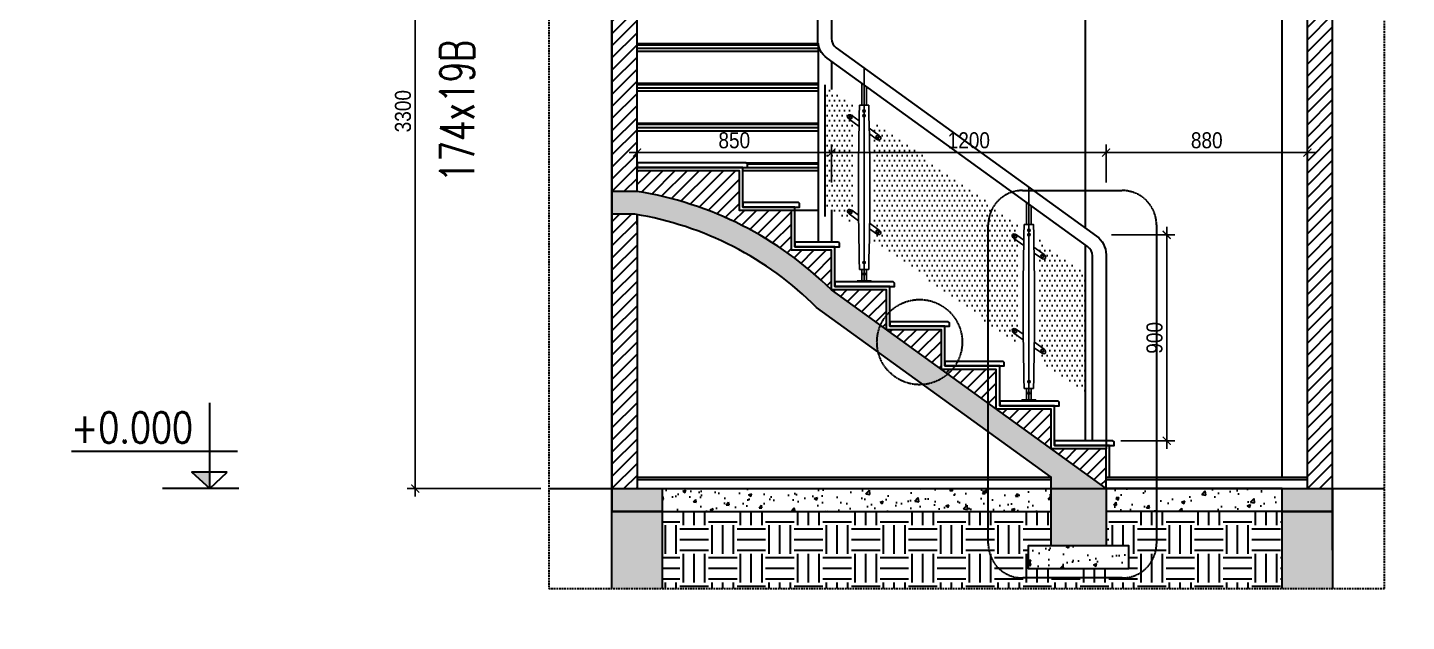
# Model space of a CAD drawing. Header units: millimetres. Extents: x -82962 to 19744, y -138000 to 4535.
# Drawn here: x 10101 to 16128, y -32290 to -29694 of the extents above; entities that cross this region are included whole.
import ezdxf

# ---------------------------------------------------------------- set-up
doc = ezdxf.new("R2010")
doc.units = ezdxf.units.MM
doc.header["$LTSCALE"] = 1000
doc.header["$MEASUREMENT"] = 0
doc.header["$PDMODE"] = 3
doc.linetypes.add('AI9-LType1', pattern=[2.49996, 1.562488, -0.312491, 0.312491, -0.312491])
doc.linetypes.add('HIDDEN', pattern=[0.375, 0.25, -0.125])
doc.layers.get('0').update_dxf_attribs({"lineweight": 30})
doc.layers.get('DEFPOINTS').update_dxf_attribs({"color": 4, "lineweight": 30})
doc.layers.add('DIM KT', color=9, linetype='Continuous')
doc.layers.add('tim', color=14, linetype='AI9-LType1')
doc.layers.add('THAY', color=4, linetype='Continuous', lineweight=30)
doc.styles.add('ARIAL', font='arial.ttf', dxfattribs={"width": 0.85})
doc.styles.add('ROMANO', font='ROMANS', dxfattribs={"width": 0.8, "bigfont": 'VNS'})
doc.styles.get("Standard").update_dxf_attribs({"font": 'romans.shx', "width": 0.7, "bigfont": 'bigfont.shx'})
doc.dimstyles.new('DIM 1-100', dxfattribs={"dimscale": 0, "dimtxt": 2, "dimasz": 1, "dimexe": 1, "dimexo": 1, "dimgap": 0.5, "dimtad": 1, "dimdec": 4, "dimrnd": 1, "dimdsep": 46, "dimtxsty": 'ARIAL', "dimblk1": 'ARCHTICK', "dimblk2": 'ARCHTICK', "dimsah": 1, "dimcen": 2, "dimdle": 1, "dimclrd": 9, "dimclre": 9, "dimclrt": 1, "dimadec": 0, "dimazin": 0, "dimtfac": 1, "dimtdec": 4, "dimtix": 1, "dimtmove": 2, "dimatfit": 3, "dimldrblk": 'DOT', "dimfxl": 1, "dimtvp": 1, "dimtolj": 1, "dimarcsym": 0})

# ---------------------------------------------------------------- blocks, each defined once
blk = doc.blocks.new('_ARCHTICK')
at = {"color": 0, "linetype": 'ByBlock', "const_width": 0.15}
blk.add_lwpolyline([(-0.5, -0.5), (0.5, 0.5)], dxfattribs=at)
blk = doc.blocks.new('*D207')
at = {"layer": 'DEFPOINTS', "color": 0, "ltscale": 0.2, "transparency": 16777216}
for p in [(11795.5, -28409.6), (12379.1, -28409.6), (12379.1, -31709.6)]:
    blk.add_point(p, dxfattribs=at)
at = {"layer": 'THAY', "color": 9, "lineweight": -2, "ltscale": 0.2, "transparency": 16777216}
for p, q in [((11795.5, -31744.6), (11795.5, -28374.6)), ((12344.1, -28409.6), (11760.5, -28409.6)), ((12344.1, -31709.6), (11760.5, -31709.6))]:
    blk.add_line(p, q, dxfattribs=at)
at = {"layer": 'THAY', "color": 9, "lineweight": -2, "ltscale": 0.2, "transparency": 16777216, "xscale": 35, "yscale": 35, "zscale": 35}
for p, rotation in [((11795.5, -28409.6), 90), ((11795.5, -31709.6), 270)]:
    blk.add_blockref('_ARCHTICK', p, dxfattribs=dict(at, rotation=rotation))
at = {"layer": 'THAY', "color": 1, "ltscale": 0.2, "transparency": 16777216, "insert": (11742.2, -30059.6), "char_height": 70, "attachment_point": 5, "rotation": 90, "style": 'ARIAL'}
blk.add_mtext('\\A1;3300', dxfattribs=at)
blk = doc.blocks.new('_DOT')
at = {"color": 0, "linetype": 'ByBlock', "ltscale": 10}
blk.add_line((-0.5, 0), (-1, 0), dxfattribs=at)
at = {"color": 0, "linetype": 'ByBlock', "ltscale": 10, "const_width": 0.5}
blk.add_lwpolyline([(-0.25, 0, 1), (0.25, 0, 1)], format="xyb", close=True, dxfattribs=at)
blk = doc.blocks.new('TRU 1 LAN CAN')
at = {"layer": 'DIM KT', "linetype": 'Continuous'}
for p, q in [((2647580.6, -230397.3), (2647580.6, -230300.8)), ((2647600.6, -230397.3), (2647600.6, -230315.3)), ((2647580.6, -231164.5), (2647580.6, -231114.5)), ((2647600.6, -231164.5), (2647600.6, -231114.5))]:
    blk.add_line(p, q, dxfattribs=at)
for points in [[(2647568.8, -230465.1), (2647536.8, -230442)], [(2647610.6, -230397.3), (2647610.6, -230397.3), (2647570.6, -230397.3)], [(2647568.3, -230489.5), (2647525.1, -230458.2)], [(2647656.9, -230528.9), (2647613, -230497.1)], [(2647645.2, -230545.1), (2647613.4, -230522.1)], [(2647566.4, -230902.1), (2647525.1, -230872.2)], [(2647566.1, -230877.2), (2647536.8, -230856)], [(2647656.9, -230942.9), (2647614.6, -230912.3)], [(2647645.2, -230959.1), (2647614.3, -230936.7)], [(2647570.6, -231114.5), (2647610.6, -231114.5)]]:
    blk.add_lwpolyline(points, dxfattribs=at)
for points in [[(2647590.6, -230417.3), (2647586.2, -230419.8), (2647586.2, -230424.8), (2647590.6, -230427.3), (2647594.9, -230424.8), (2647594.9, -230419.8)], [(2647590.6, -230437.3), (2647586.2, -230439.8), (2647586.2, -230444.8), (2647590.6, -230447.3), (2647594.9, -230444.8), (2647594.9, -230439.8)], [(2647590.6, -231079.5), (2647586.2, -231082), (2647586.2, -231087), (2647590.6, -231089.5), (2647594.9, -231087), (2647594.9, -231082)], [(2647560.6, -231164.5), (2647620.6, -231164.5), (2647620.6, -231169.5), (2647560.6, -231169.5)], [(2647580.6, -231134.5), (2647600.6, -231134.5), (2647600.6, -231114.5), (2647580.6, -231114.5)], [(2647590.6, -231129.5), (2647586.2, -231132), (2647586.2, -231137), (2647590.6, -231139.5), (2647594.9, -231137), (2647594.9, -231132)]]:
    blk.add_lwpolyline(points, close=True, dxfattribs=at)
for centre, radius in [((2647531, -230450.1), 7), ((2647531, -230450.1), 5), ((2647590.6, -230422.3), 5), ((2647590.6, -230442.3), 5), ((2647649.4, -230535.8), 7), ((2647649.4, -230535.8), 5), ((2647531, -230864.1), 7), ((2647531, -230864.1), 5), ((2647649.4, -230949.8), 7), ((2647649.4, -230949.8), 5), ((2647590.6, -231084.5), 5)]:
    blk.add_circle(centre, radius, dxfattribs=at)
for centre, start, end in [((2660430.4, -230755.9), 178.40252, 181.59748), ((2634750.7, -230755.9), 358.40252, 1.59748)]:
    blk.add_arc(centre, 12864.9, start, end, dxfattribs=at)
for centre in [(2647532.6, -230451.3), (2647532.6, -230865.3)]:
    blk.add_ellipse(centre, major_axis=(-13.4, 9.7), ratio=0.607458, start_param=-1.44319, end_param=1.44319, dxfattribs=at)
at = {"layer": 'DIM KT', "linetype": 'Continuous', "extrusion": (0, 0, -1)}
for centre in [(2647649.4, -230535.7), (2647649.4, -230949.8)]:
    blk.add_ellipse(centre, major_axis=(-13.4, 9.7), ratio=0.607458, start_param=1.698403, end_param=4.584783, dxfattribs=at)
at = {"layer": 'tim', "linetype": 'Continuous'}
blk.add_line((2647590.6, -231169.5), (2647590.6, -230234), dxfattribs=at)
blk = doc.blocks.new('*D379')
at = {"layer": 'DEFPOINTS', "color": 0, "ltscale": 0.2, "transparency": 16777216}
for p in [(14804, -30600.5), (15080.1, -30600.5), (14845, -31500.9)]:
    blk.add_point(p, dxfattribs=at)
at = {"layer": 'THAY', "color": 9, "lineweight": -2, "ltscale": 0.2, "transparency": 16777216}
for p, q in [((14839, -30600.5), (15115.1, -30600.5)), ((15080.1, -31535.9), (15080.1, -30565.5)), ((14880, -31500.9), (15115.1, -31500.9))]:
    blk.add_line(p, q, dxfattribs=at)
at = {"layer": 'THAY', "color": 9, "lineweight": -2, "ltscale": 0.2, "transparency": 16777216, "xscale": 35, "yscale": 35, "zscale": 35}
for p, rotation in [((15080.1, -30600.5), 90), ((15080.1, -31500.9), 270)]:
    blk.add_blockref('_ARCHTICK', p, dxfattribs=dict(at, rotation=rotation))
at = {"layer": 'THAY', "color": 1, "ltscale": 0.2, "transparency": 16777216, "insert": (15026.9, -31050.7), "char_height": 70, "attachment_point": 5, "rotation": 90, "style": 'ARIAL'}
blk.add_mtext('\\A1;900', dxfattribs=at)
blk = doc.blocks.new('*D385')
at = {"layer": 'DEFPOINTS', "color": 0, "ltscale": 0.2, "transparency": 16777216}
for p in [(14815, -30240.5), (14815, -30407), (15695, -30407)]:
    blk.add_point(p, dxfattribs=at)
at = {"layer": 'THAY', "color": 9, "lineweight": -2, "ltscale": 0.2, "transparency": 16777216}
for p, q in [((15730, -30240.5), (14780, -30240.5)), ((14815, -30372), (14815, -30205.5)), ((15695, -30372), (15695, -30205.5))]:
    blk.add_line(p, q, dxfattribs=at)
at = {"layer": 'THAY', "color": 9, "lineweight": -2, "ltscale": 0.2, "transparency": 16777216, "xscale": 35, "yscale": 35, "zscale": 35, "rotation": 180}
blk.add_blockref('_ARCHTICK', (14815, -30240.5), dxfattribs=at)
at = {"layer": 'THAY', "color": 9, "lineweight": -2, "ltscale": 0.2, "transparency": 16777216, "xscale": 35, "yscale": 35, "zscale": 35}
blk.add_blockref('_ARCHTICK', (15695, -30240.5), dxfattribs=at)
at = {"layer": 'THAY', "color": 1, "ltscale": 0.2, "transparency": 16777216, "insert": (15255, -30187.3), "char_height": 70, "attachment_point": 5, "style": 'ARIAL'}
blk.add_mtext('\\A1;880', dxfattribs=at)
blk = doc.blocks.new('*D386')
at = {"layer": 'DEFPOINTS', "color": 0, "ltscale": 0.2, "transparency": 16777216}
for p in [(13615, -30240.5), (13615, -30407), (14815, -30407)]:
    blk.add_point(p, dxfattribs=at)
at = {"layer": 'THAY', "color": 9, "lineweight": -2, "ltscale": 0.2, "transparency": 16777216}
for p, q in [((14850, -30240.5), (13580, -30240.5)), ((13615, -30372), (13615, -30205.5)), ((14815, -30372), (14815, -30205.5))]:
    blk.add_line(p, q, dxfattribs=at)
at = {"layer": 'THAY', "color": 9, "lineweight": -2, "ltscale": 0.2, "transparency": 16777216, "xscale": 35, "yscale": 35, "zscale": 35, "rotation": 180}
blk.add_blockref('_ARCHTICK', (13615, -30240.5), dxfattribs=at)
at = {"layer": 'THAY', "color": 9, "lineweight": -2, "ltscale": 0.2, "transparency": 16777216, "xscale": 35, "yscale": 35, "zscale": 35}
blk.add_blockref('_ARCHTICK', (14815, -30240.5), dxfattribs=at)
at = {"layer": 'THAY', "color": 1, "ltscale": 0.2, "transparency": 16777216, "insert": (14215, -30187.3), "char_height": 70, "attachment_point": 5, "style": 'ARIAL'}
blk.add_mtext('\\A1;1200', dxfattribs=at)
blk = doc.blocks.new('*D387')
at = {"layer": 'DEFPOINTS', "color": 0, "ltscale": 0.2, "transparency": 16777216}
for p in [(12765, -30240.5), (12765, -30407), (13615, -30407)]:
    blk.add_point(p, dxfattribs=at)
at = {"layer": 'THAY', "color": 9, "lineweight": -2, "ltscale": 0.2, "transparency": 16777216}
for p, q in [((13650, -30240.5), (12730, -30240.5)), ((12765, -30372), (12765, -30205.5)), ((13615, -30372), (13615, -30205.5))]:
    blk.add_line(p, q, dxfattribs=at)
at = {"layer": 'THAY', "color": 9, "lineweight": -2, "ltscale": 0.2, "transparency": 16777216, "xscale": 35, "yscale": 35, "zscale": 35, "rotation": 180}
blk.add_blockref('_ARCHTICK', (12765, -30240.5), dxfattribs=at)
at = {"layer": 'THAY', "color": 9, "lineweight": -2, "ltscale": 0.2, "transparency": 16777216, "xscale": 35, "yscale": 35, "zscale": 35}
blk.add_blockref('_ARCHTICK', (13615, -30240.5), dxfattribs=at)
at = {"layer": 'THAY', "color": 1, "ltscale": 0.2, "transparency": 16777216, "insert": (13190, -30187.3), "char_height": 70, "attachment_point": 5, "style": 'ARIAL'}
blk.add_mtext('\\A1;850', dxfattribs=at)

msp = doc.modelspace()

# ---------------------------------------------------------------- hatches: boundary and pattern name
at = {"layer": 'THAY', "ltscale": 0.2}
h = msp.add_hatch(color=256, dxfattribs=at)
h.paths.add_polyline_path([(15804.96084, -21859.63041), (15584.96084, -21859.63041), (15584.96084, -21609.63041), (14764.96084, -21609.63041), (14764.96084, -21859.63041), (14614.96084, -21859.63041), (14614.96084, -21509.63041), (15804.96084, -21509.63041)])
edge = h.paths.add_edge_path()
edge.add_line((14764.96084, -28509.63041), (15584.96084, -28509.63041))
edge.add_line((15584.96084, -28509.63041), (15584.96084, -28759.63041))
edge.add_line((15584.96084, -28759.63041), (15804.96084, -28759.63041))
edge.add_line((15804.96084, -28759.63041), (15804.96084, -28409.63041))
edge.add_line((15804.96084, -28409.63041), (14614.96084, -28409.63041))
edge.add_line((14614.96084, -28409.63041), (13614.96084, -27723.91612))
edge.add_arc((12523.05705, -29059.86822), 1725.40485, 50.740095684, 81.940512198)
edge.add_line((12764.96084, -27351.50513), (12654.96084, -27351.50513))
edge.add_line((12654.96084, -27351.50513), (12654.96084, -27451.50513))
edge.add_line((12654.96084, -27451.50513), (12757.81031, -27451.50513))
edge.add_arc((12523.05705, -29059.86822), 1625.40485, 50.593919947, 81.695867916, ccw=False)
edge.add_line((13554.88438, -27803.97281), (14583.96838, -28509.63041))
edge.add_line((14583.96838, -28509.63041), (14614.96084, -28530.88238))
edge.add_line((14614.96084, -28530.88238), (14614.96084, -28759.63041))
edge.add_line((14614.96084, -28759.63041), (14764.96084, -28759.63041))
edge.add_line((14764.96084, -28759.63041), (14764.96084, -28509.63041))
edge = h.paths.add_edge_path()
edge.add_line((14814.96084, -31709.63041), (13614.96084, -30841.20936))
edge.add_arc((12500.35347, -31986.30079), 1597.99373, 45.772891474, 80.500574575)
edge.add_line((12764.0827, -30410.21993), (12654.96084, -30410.21993))
edge.add_line((12654.96084, -30410.21993), (12654.96084, -30510.21993))
edge.add_line((12654.96084, -30510.21993), (12764.96084, -30511.70877))
edge.add_arc((12514.51267, -31964.13379), 1473.85981, 44.897039876, 80.216441148, ccw=False)
edge.add_line((13558.56003, -30923.83199), (14574.96084, -31659.38521))
edge.add_line((14574.96084, -31659.38521), (14574.96084, -31959.63041))
edge.add_line((14574.96084, -31959.63041), (14814.96084, -31959.63041))
edge.add_line((14814.96084, -31959.63041), (14814.96084, -31709.63041))
h.paths.add_polyline_path([(15804.96084, -31709.63041), (15584.96084, -31709.63041), (15584.96084, -31809.63041), (15804.96084, -31809.63041)])
h.paths.add_polyline_path([(12874.96084, -31709.63041), (12764.96084, -31709.63041), (12654.96084, -31709.63041), (12654.96084, -31809.63041), (12874.96084, -31809.63041)])
h.paths.add_polyline_path([(15804.96084, -24809.63041), (14439.69376, -24809.63041), (14614.96084, -24933.63438), (14614.96084, -25159.63041), (14764.96084, -25159.63041), (14764.96084, -24909.63041), (15584.96084, -24909.63041), (15584.96084, -25159.63041), (15804.96084, -25159.63041)])
h.paths.add_polyline_path([(12804.96084, -25159.63041), (12804.96084, -24809.63041), (12654.96084, -24809.63041), (12654.96084, -25159.63041)])
h.paths.add_polyline_path([(12804.96084, -28759.63041), (12804.96084, -28409.63041), (12654.96084, -28409.63041), (12654.96084, -28759.63041)], flags=17)
h.paths.add_polyline_path([(12804.96084, -21859.63041), (12804.96084, -21509.63041), (12654.96084, -21509.63041), (12654.96084, -21859.63041)])
h.paths.add_polyline_path([(15584.96084, -32147.14384), (15804.96084, -32147.14384), (15804.96084, -31809.63041), (15584.96084, -31809.63041)])
h.paths.add_polyline_path([(12654.96084, -32147.14384), (12874.96084, -32147.14384), (12874.96084, -31809.63041), (12654.96084, -31809.63041)])
h = msp.add_hatch(dxfattribs=at)
h.set_pattern_fill('ANSI31', color=256, scale=300, style=0)
h.set_pattern_definition([(45, (116201.98, 75770.368), (-26.516504, 26.516504), [])])
h.paths.add_polyline_path([(15804.96084, -25159.63041), (15694.96084, -25159.63041), (15694.96084, -28409.63041), (15804.96084, -28409.63041)])
h.paths.add_polyline_path([(10147.53642, -31543.0903), (10770.74029, -31543.0903), (10770.74029, -31342.15967), (10147.53642, -31342.15967)], flags=9)
h.paths.add_polyline_path([(15659.30858, -34672.89764), (15927.14858, -34672.89764), (15927.14858, -34284.09764), (15659.30858, -34284.09764)], flags=9)
h.paths.add_polyline_path([(12521.70033, -34672.89764), (12809.2889, -34672.89764), (12809.2889, -34284.09764), (12521.70033, -34284.09764)], flags=9)
h.paths.add_polyline_path([(2721.75588, -36237.97517), (5060.07248, -36237.97517), (5060.07248, -35942.84475), (2721.75588, -35942.84475)], flags=9)
h.paths.add_polyline_path([(2718.2118, -35936.37002), (5450.04557, -35936.37002), (5450.04557, -35588.16737), (2718.2118, -35588.16737)], flags=9)
h.paths.add_polyline_path([(2741.75686, -36959.22979), (3993.83616, -36959.22979), (3993.83616, -36772.68733), (2741.75686, -36772.68733)], flags=9)
h.paths.add_polyline_path([(2728.85315, -36737.84028), (5146.79299, -36737.84028), (5146.79299, -36473.70093), (2728.85315, -36473.70093)], flags=9)
h.paths.add_polyline_path([(7608.85276, -35835.44094), (8565.80164, -35835.44094), (8565.80164, -35533.27793), (7608.85276, -35533.27793)], flags=9)
h.paths.add_polyline_path([(12923.79904, -35840.58829), (13996.9148, -35840.58829), (13996.9148, -35607.41023), (12923.79904, -35607.41023)], flags=9)
h.paths.add_polyline_path([(16075.36631, -36733.88167), (17225.69488, -36733.88167), (17225.69488, -36345.25155), (16075.36631, -36345.25155)], flags=9)
h.paths.add_polyline_path([(16233.29512, -35857.98831), (16975.29306, -35857.98831), (16975.29306, -35589.79628), (16233.29512, -35589.79628)], flags=9)
h.paths.add_polyline_path([(11772.70005, -36811.43975), (15116.82283, -36811.43975), (15116.82283, -36111.16057), (11772.70005, -36111.16057)], flags=9)
h = msp.add_hatch(dxfattribs=at)
h.set_pattern_fill('ANSI31', color=256, scale=300, style=0)
h.set_pattern_definition([(45, (12654.96, -30410.22), (-26.5165, 26.5165), [])])
h.paths.add_polyline_path([(12764.96084, -28759.63041), (12654.96084, -28759.63041), (12654.96084, -30410.21993), (12764.96084, -30410.21993)])
h = msp.add_hatch(dxfattribs=at)
h.set_pattern_fill('ANSI31', color=256, scale=300, style=0)
h.set_pattern_definition([(45, (15694.96, -31709.63), (-26.5165, 26.5165), [])])
h.paths.add_polyline_path([(15694.96084, -31709.63041), (15804.96084, -31709.63041), (15804.96084, -28759.63041), (15694.96084, -28759.63041)])
h = msp.add_hatch(dxfattribs=at)
h.set_pattern_fill('DOTS', color=256, scale=350, style=0)
edge = h.paths.add_edge_path()
edge.add_line((14724.96084, -30768.31703), (14522.46084, -30621.77098))
edge.add_line((14522.46084, -30621.77098), (14522.46084, -30671.14658))
edge.add_line((14522.46084, -30671.14658), (14543.8239, -30686.60669))
edge.add_ellipse((14536.25013, -30693.46957), major_axis=(-13.4455, 9.7303), ratio=0.6074577663, start_angle=97.311303937, end_angle=262.688695971, ccw=False)
edge.add_line((14532.09852, -30702.80902), (14522.46084, -30695.83438))
edge.add_line((14522.46084, -30695.83438), (14522.46084, -31085.1555))
edge.add_line((14522.46084, -31085.1555), (14543.8239, -31100.61561))
edge.add_ellipse((14536.25013, -31107.47849), major_axis=(-13.4455, 9.7303), ratio=0.6074577663, start_angle=97.311303937, end_angle=262.688695971, ccw=False)
edge.add_line((14532.09852, -31116.81794), (14522.46084, -31109.8433))
edge.add_line((14522.46084, -31109.8433), (14522.46084, -31147.4994))
edge.add_line((14522.46084, -31147.4994), (14724.96084, -31294.04545))
edge.add_line((14724.96084, -31294.04545), (14724.96084, -30768.31703))
edge = h.paths.add_edge_path()
edge.add_line((14432.46084, -30630.7028), (14411.97259, -30615.87578))
edge.add_ellipse((14419.54635, -30609.01289), major_axis=(-13.4455, 9.7303), ratio=0.6074577663, start_angle=-82.688696019, end_angle=82.688696013, ccw=False)
edge.add_line((14423.69796, -30599.67344), (14432.46084, -30606.015))
edge.add_line((14432.46084, -30606.015), (14432.46084, -30556.6394))
edge.add_line((14432.46084, -30556.6394), (13802.46084, -30100.71835))
edge.add_line((13802.46084, -30100.71835), (13802.46084, -30150.09395))
edge.add_line((13802.46084, -30150.09395), (13823.8239, -30165.55405))
edge.add_ellipse((13816.25013, -30172.41694), major_axis=(-13.4455, 9.7303), ratio=0.6074577663, start_angle=97.311303936, end_angle=262.688695971, ccw=False)
edge.add_line((13812.09852, -30181.75639), (13802.46084, -30174.78175))
edge.add_line((13802.46084, -30174.78175), (13802.46084, -30564.10287))
edge.add_line((13802.46084, -30564.10287), (13823.8239, -30579.56297))
edge.add_ellipse((13816.25013, -30586.42586), major_axis=(-13.4455, 9.7303), ratio=0.6074577663, start_angle=97.311303936, end_angle=262.688695971, ccw=False)
edge.add_line((13812.09852, -30595.76531), (13802.46084, -30588.79067))
edge.add_line((13802.46084, -30588.79067), (13802.46084, -30626.44677))
edge.add_line((13802.46084, -30626.44677), (14432.46084, -31082.36782))
edge.add_line((14432.46084, -31082.36782), (14432.46084, -31044.71172))
edge.add_line((14432.46084, -31044.71172), (14411.97259, -31029.8847))
edge.add_ellipse((14419.54635, -31023.02181), major_axis=(-13.4455, 9.7303), ratio=0.6074577663, start_angle=-82.68869602, end_angle=82.688696013, ccw=False)
edge.add_line((14423.69796, -31013.68236), (14432.46084, -31020.02392))
edge.add_line((14432.46084, -31020.02392), (14432.46084, -30630.7028))
edge = h.paths.add_edge_path()
edge.add_line((13712.46084, -30109.65017), (13691.97259, -30094.82315))
edge.add_ellipse((13699.54635, -30087.96026), major_axis=(-13.4455, 9.7303), ratio=0.6074577663, start_angle=-82.688696019, end_angle=82.688696013, ccw=False)
edge.add_line((13703.69796, -30078.62081), (13712.46084, -30084.96237))
edge.add_line((13712.46084, -30084.96237), (13712.46084, -30035.58677))
edge.add_line((13712.46084, -30035.58677), (13586.04071, -29944.09852))
edge.add_line((13586.04071, -29944.09852), (13586.04071, -30469.82694))
edge.add_line((13586.04071, -30469.82694), (13712.46084, -30561.31519))
edge.add_line((13712.46084, -30561.31519), (13712.46084, -30523.65909))
edge.add_line((13712.46084, -30523.65909), (13691.97259, -30508.83207))
edge.add_ellipse((13699.54635, -30501.96918), major_axis=(-13.4455, 9.7303), ratio=0.6074577663, start_angle=-82.688696019, end_angle=82.688696013, ccw=False)
edge.add_line((13703.69796, -30492.62973), (13712.46084, -30498.97129))
edge.add_line((13712.46084, -30498.97129), (13712.46084, -30109.65017))
h = msp.add_hatch(dxfattribs=at)
h.set_pattern_fill('ANSI31', color=256, scale=300, style=0)
h.set_pattern_definition([(45, (12654.96, -31709.63), (-26.5165, 26.5165), [])])
h.paths.add_polyline_path([(12764.96084, -30511.70877, 0.0015484705), (12756.06473, -30510.21993), (12654.96084, -30510.21993), (12654.96084, -31709.63041), (12764.96084, -31709.63041)])
h.paths.add_polyline_path([(14814.96084, -31535.9462), (14574.96084, -31535.9462), (14814.96084, -31709.63041)])
h.paths.add_polyline_path([(14574.96084, -31362.26199), (14334.96084, -31362.26199), (14574.96084, -31535.9462)])
h.paths.add_polyline_path([(14334.96084, -31188.57778), (14094.96084, -31188.57778), (14334.96084, -31362.26199)])
h.paths.add_polyline_path([(14094.96084, -31014.89357), (13854.96084, -31014.89357), (14094.96084, -31188.57778)])
h.paths.add_polyline_path([(13854.96084, -30841.20936), (13614.96084, -30841.20936), (13854.96084, -31014.89357)])
h.paths.add_polyline_path([(13614.96084, -30667.52515), (13440.00761, -30667.52515), (13440.00761, -30493.84094), (13212.19302, -30493.84094), (13212.19302, -30320.15673), (12764.96084, -30320.15673), (12764.96084, -30410.35956, -0.1568518839), (13614.96084, -30841.20936)])
h = msp.add_hatch(dxfattribs=at)
h.set_pattern_fill('AR-CONC', color=256, scale=20, style=0)
h.set_pattern_definition([(50, (116951.9, 75770.37), (143.45204, -12.55043), [15, -165]), (355, (116951.9, 75770.37), (-27.75027, 150.43843), [12, -132]), (100.4514, (116963.85, 75769.32), (115.70188, 137.88791), [12.74804, -140.22842]), (46.1842, (116951.9, 75810.37), (213.4482, -33.1038), [22.5, -247.5]), (96.6356, (116969.69, 75807.6), (186.93254, 194.82357), [19.12206, -210.3426]), (351.1842, (116951.9, 75810.37), (186.9324, 194.82372), [18, -198]), (21, (116971.9, 75800.37), (119.38141, -80.52378), [15, -165]), (326, (116971.9, 75800.37), (48.66307, 145.03001), [12, -132]), (71.4514, (116981.85, 75793.66), (168.04453, 64.5061), [12.74804, -140.22842]), (37.5, (116951.9, 75770.37), (2.431971, 66.57877), [0, -130.4, 0, -134, 0, -132.5]), (7.5, (116951.9, 75770.37), (52.613907, 78.882342), [0, -76.4, 0, -127.4, 0, -50.5]), (327.5, (116907.3, 75770.37), (106.764487, -4.510974), [0, -50, 0, -156, 0, -207]), (317.5, (116887.3, 75770.37), (116.637234, 20.020996), [0, -65, 0, -103.6, 0, -147])])
h.paths.add_polyline_path([(14914.96084, -31959.63041), (14474.96084, -31959.63041), (14474.96084, -32059.63041), (14914.96084, -32059.63041)])
h.paths.add_polyline_path([(15584.96084, -31709.63041), (14814.96084, -31709.63041), (14814.96084, -31809.63041), (15584.96084, -31809.63041)])
h.paths.add_polyline_path([(14574.96084, -31709.63041), (12874.96084, -31709.63041), (12874.96084, -31809.63041), (14574.96084, -31809.63041)])
h = msp.add_hatch(dxfattribs=at)
h.set_pattern_fill('EARTH', color=256, scale=500, style=0)
h.set_pattern_definition([(0, (116951.9, 75770.37), (125, 125), [125, -125]), (0, (116951.9, 75817.24), (125, 125), [125, -125]), (0, (116951.9, 75864.12), (125, 125), [125, -125]), (90, (116967.53, 75879.74), (-125, 125), [125, -125]), (90, (117014.4, 75879.74), (-125, 125), [125, -125]), (90, (117061.28, 75879.74), (-125, 125), [125, -125])])
h.paths.add_polyline_path([(12874.96084, -32147.14384), (14476.48644, -32147.14384), (14474.96084, -32059.63041), (14474.96084, -31978.9856), (14474.96084, -31959.63041), (14574.96084, -31959.63041), (14574.96084, -31809.63041), (12874.96084, -31809.63041)])
h.paths.add_polyline_path([(14914.96084, -31978.9856), (14914.96084, -32059.63041), (14474.96084, -32059.63041), (14476.48644, -32147.14384), (15584.96084, -32147.14384), (15584.96084, -31809.63041), (14814.96084, -31809.63041), (14814.96084, -31959.63041), (14914.96084, -31959.63041)])

# ---------------------------------------------------------------- linework, layer by layer
at = {"layer": 'THAY', "ltscale": 0.5}
for p, q in [((12654.96084, -31978.9856), (12654.96084, -20298.46984)), ((15804.96084, -31978.9856), (15804.96084, -20298.46984))]:
    msp.add_line(p, q, dxfattribs=at)
at = {"layer": 'THAY', "linetype": 'Continuous'}
for p, q in [((12654.96084, -28759.63041), (12654.96084, -31809.63041)), ((12764.96084, -30410.35956), (12764.96084, -28759.63041)), ((15694.96084, -31709.63041), (15694.96084, -28759.63041)), ((15804.96084, -31809.63041), (15804.96084, -28759.63041)), ((12764.96084, -30555.82042), (12764.96084, -30511.70877)), ((12764.96084, -30511.70877), (12764.96084, -31709.63041))]:
    msp.add_line(p, q, dxfattribs=at)
at = {"layer": 'THAY'}
for p, q in [((14724.96084, -30570.81462), (14724.96084, -28775.48762)), ((12764.96084, -29764.10409), (13556.25505, -29764.10409)), ((12764.96084, -29769.10409), (13556.25505, -29769.10409)), ((13556.25505, -29763.13331), (13556.25505, -30632.52515)), ((12764.96084, -29784.10409), (13556.25505, -29784.10409)), ((13614.96084, -29841.58855), (13614.96084, -29965.02756)), ((12764.96084, -29937.7883), (13556.25505, -29937.7883)), ((12764.96084, -29942.7883), (13556.25505, -29942.7883)), ((12764.96084, -29957.7883), (13556.25505, -29957.7883)), ((12764.96084, -30111.47251), (13556.25505, -30111.47251)), ((12764.96084, -30116.47251), (13556.25505, -30116.47251)), ((12764.96084, -30131.47251), (13556.25505, -30131.47251)), ((13242.19302, -30285.15673), (13556.25505, -30285.15673)), ((13247.19302, -30290.15673), (13556.25505, -30290.15673)), ((13247.19302, -30305.15673), (13556.25505, -30305.15673)), ((13212.19302, -30320.15673), (12764.96084, -30320.15673)), ((13614.96084, -30490.75598), (13614.96084, -30632.52515)), ((13556.25505, -30493.84094), (13440.00761, -30493.84094)), ((14724.96084, -31500.9462), (14724.96084, -30644.87802))]:
    msp.add_line(p, q, dxfattribs=at)
at = {"layer": 'THAY', "ltscale": 0.2}
for p, q in [((15584.96084, -31659.63041), (15584.96084, -28759.63041)), ((13586.04071, -29944.09852), (13586.04071, -30520.72869))]:
    msp.add_line(p, q, dxfattribs=at)
at = {"layer": 'THAY', "linetype": 'HIDDEN', "ltscale": 0.01}
for p, q in [((13556.25505, -29799.10409), (12764.96084, -29799.10409)), ((13556.25505, -29972.7883), (12764.96084, -29972.7883)), ((13556.25505, -30146.47251), (12764.96084, -30146.47251)), ((13556.25505, -30320.15673), (13227.19302, -30320.15673))]:
    msp.add_line(p, q, dxfattribs=at)
at = {"layer": 'THAY', "color": 142}
for p, q in [((10897.59146, -31709.63041), (10897.59146, -31335.08977)), ((11018.12338, -31548.12989), (10293.37955, -31548.12989)), ((11024.5347, -31709.63041), (10690.55942, -31709.63041))]:
    msp.add_line(p, q, dxfattribs=at)
at = {"layer": 'THAY', "linetype": 'HIDDEN', "ltscale": 0.03}
msp.add_lwpolyline([(12379.12939, -32147.14384), (16031.24834, -32147.14384), (16031.24834, -20298.46984), (12379.12939, -20298.46984)], close=True, dxfattribs=at)
at = {"layer": 'THAY'}
for points in [[(14754.96084, -31500.9462), (14754.96084, -30692.12384, 0.2405741429), (14734.27427, -30651.61801), (13596.33397, -29828.10858, -0.2405741429), (13554.96084, -29747.09691), (13554.96084, -28330.95902)], [(13614.96084, -28336.08029), (13614.96084, -29741.98985, 0.2405741429), (13635.64741, -29782.49569), (14773.58771, -30606.00512, -0.2405741429), (14814.96084, -30687.01678), (14814.96084, -31535.9462)]]:
    msp.add_lwpolyline(points, format="xyb", dxfattribs=at)
at = {"layer": 'THAY', "ltscale": 0.2}
for points in [[(13242.19302, -30285.15673), (12764.96084, -30285.15673), (12764.96084, -30305.15673), (13247.19302, -30305.15673), (13247.19302, -30290.15673)], [(13470.00761, -30458.84094), (13227.19302, -30458.84094), (13227.19302, -30478.84094), (13475.00761, -30478.84094), (13475.00761, -30463.84094)], [(13644.96084, -30632.52515), (13455.00761, -30632.52515), (13455.00761, -30652.52515), (13649.96084, -30652.52515), (13649.96084, -30637.52515)], [(13884.96084, -30806.20936), (13629.96084, -30806.20936), (13629.96084, -30826.20936), (13889.96084, -30826.20936), (13889.96084, -30811.20936)], [(14124.96084, -30979.89357), (13869.96084, -30979.89357), (13869.96084, -30999.89357), (14129.96084, -30999.89357), (14129.96084, -30984.89357)], [(14364.96084, -31153.57778), (14109.96084, -31153.57778), (14109.96084, -31173.57778), (14369.96084, -31173.57778), (14369.96084, -31158.57778)], [(14604.96084, -31327.26199), (14349.96084, -31327.26199), (14349.96084, -31347.26199), (14609.96084, -31347.26199), (14609.96084, -31332.26199)], [(14844.96084, -31500.9462), (14589.96084, -31500.9462), (14589.96084, -31520.9462), (14849.96084, -31520.9462), (14849.96084, -31505.9462)], [(12654.96084, -31709.63041), (12874.96084, -31709.63041), (12874.96084, -31809.63041), (12654.96084, -31809.63041)], [(15584.96084, -31709.63041), (15804.96084, -31709.63041), (15804.96084, -31809.63041), (15584.96084, -31809.63041)], [(14914.96084, -32059.63041), (14914.96084, -31959.63041), (14474.96084, -31959.63041), (14474.96084, -32059.63041)]]:
    msp.add_lwpolyline(points, close=True, dxfattribs=at)
for points in [[(13227.19302, -30478.84094), (13227.19302, -30305.15673), (12764.96084, -30305.15673)], [(13455.00761, -30652.52515), (13455.00761, -30478.84094), (13227.19302, -30478.84094)], [(13629.96084, -30826.20936), (13629.96084, -30652.52515), (13455.00761, -30652.52515)], [(13869.96084, -30999.89357), (13869.96084, -30826.20936), (13629.96084, -30826.20936)], [(14109.96084, -31173.57778), (14109.96084, -30999.89357), (13869.96084, -30999.89357)], [(14349.96084, -31347.26199), (14349.96084, -31173.57778), (14109.96084, -31173.57778)], [(14589.96084, -31520.9462), (14589.96084, -31347.26199), (14349.96084, -31347.26199)], [(14829.96084, -31659.63041), (14829.96084, -31520.9462), (14589.96084, -31520.9462)], [(12764.96084, -31709.63041), (14574.96084, -31709.63041)], [(14814.96084, -31709.63041), (14814.96084, -31959.63041)], [(15584.96084, -31709.63041), (14814.96084, -31709.63041)], [(12654.96084, -32147.14384), (12654.96084, -31809.63041), (12874.96084, -31809.63041), (12874.96084, -32147.14384)], [(12874.96084, -31809.63041), (14574.96084, -31809.63041)], [(15584.96084, -31809.63041), (14814.96084, -31809.63041)], [(15584.96084, -32147.14384), (15584.96084, -31809.63041), (15804.96084, -31809.63041), (15804.96084, -32147.14384)]]:
    msp.add_lwpolyline(points, dxfattribs=at)
at = {"layer": 'THAY', "linetype": 'Continuous'}
for points in [[(13614.96084, -30841.20936), (13614.96084, -30667.52515), (13440.00761, -30667.52515), (13440.00761, -30493.84094), (13212.19302, -30493.84094), (13212.19302, -30320.15673), (12764.96084, -30320.15673)], [(13854.96084, -31014.89357), (13854.96084, -30841.20936), (13614.96084, -30841.20936)], [(14094.96084, -31188.57778), (14094.96084, -31014.89357), (13854.96084, -31014.89357)], [(14334.96084, -31362.26199), (14334.96084, -31188.57778), (14094.96084, -31188.57778)], [(14574.96084, -31535.9462), (14574.96084, -31362.26199), (14334.96084, -31362.26199)], [(14814.96084, -31709.63041), (14814.96084, -31535.9462), (14574.96084, -31535.9462)]]:
    msp.add_lwpolyline(points, dxfattribs=at)
at = {"layer": 'THAY', "ltscale": 0.2}
for points in [[(14814.96084, -31709.63041), (13614.96084, -30841.20936, 0.1569982394), (12764.0827, -30410.21993), (12654.0827, -30410.21993)], [(14574.96084, -31959.63041), (14574.96084, -31659.38521), (13549.98506, -30917.62641, 0.1569674522), (12756.06473, -30510.21993), (12654.0827, -30510.21993)]]:
    msp.add_lwpolyline(points, format="xyb", dxfattribs=at)
at = {"layer": 'THAY', "linetype": 'HIDDEN', "ltscale": 0.01}
msp.add_lwpolyline([(14885.38276, -32100.34592), (14449.92746, -32100.34592, -0.4142135624), (14299.92746, -31950.34592), (14299.92746, -30556.52398, -0.4142135624), (14449.92746, -30406.52398), (14885.38276, -30406.52398, -0.4142135624), (15035.38276, -30556.52398), (15035.38276, -31950.34592, -0.4142135624)], format="xyb", close=True, dxfattribs=at)
at = {"layer": 'THAY', "color": 142}
msp.add_lwpolyline([(10974.19281, -31637.60854), (10819.48379, -31637.60854), (10897.59146, -31709.63041)], close=True, dxfattribs=at)
at = {"layer": 'THAY', "ltscale": 0.5}
for points in [[(12764.96084, -31659.63041), (14574.96084, -31659.63041)], [(12764.96084, -31669.63041), (14574.96084, -31669.63041)], [(14814.96084, -31659.63041), (15694.96084, -31659.63041)], [(14814.96084, -31669.63041), (15694.96084, -31669.63041)]]:
    msp.add_lwpolyline(points, dxfattribs=at)
at = {"layer": 'THAY', "ltscale": 0.01}
msp.add_lwpolyline([(12379.12939, -31709.63041), (16031.24834, -31709.63041)], dxfattribs=at)
at = {"layer": 'THAY', "linetype": 'HIDDEN', "ltscale": 0.01}
msp.add_circle((13999.96084, -31069.21547), 186.2002, dxfattribs=at)
at = {"layer": 'THAY', "color": 142}
msp.add_solid([(10897.59146, -31637.60854), (10819.48379, -31637.60854), (10897.59146, -31709.63041), (10819.48379, -31637.60854)], dxfattribs=at)

# ---------------------------------------------------------------- block references
at = {"layer": 'THAY', "linetype": 'Continuous'}
for p in [(-2633833.10058, 200363.32985), (-2633113.10058, 199842.27722)]:
    msp.add_blockref('TRU 1 LAN CAN', p, dxfattribs=at)

# ---------------------------------------------------------------- texts
at = {"layer": 'THAY', "color": 2, "style": 'ROMANO', "width": 0.8}
msp.add_text('+0.000', height=133.95375, dxfattribs=at).set_placement((10291.35456, -31509.60186))
at = {"layer": 'THAY', "ltscale": 0.2, "insert": (11978.84622, -30059.63041), "char_height": 150, "attachment_point": 5, "rotation": 90}
msp.add_mtext('\\A1;174x19B', dxfattribs=at)

# ---------------------------------------------------------------- dimensions: what is measured, and where the dimension line sits
at = {"layer": 'THAY', "ltscale": 0.2}
for base, p1, p2, picture, middle in [((11795.47979, -28409.63041), (12379.12939, -31709.63041), (12379.12939, -28409.63041), '*D207', (11742.21581, -30059.63041)), ((15080.10636, -30600.5343), (14844.96084, -31500.9462), (14804.01893, -30600.5343), '*D379', (15026.86625, -31050.74025))]:
    dim = msp.add_linear_dim(base=base, p1=p1, p2=p2, angle=90, dimstyle='DIM 1-100', override={"dimscale": 35}, dxfattribs=at)
    dim.commit()
    dim.dimension.update_dxf_attribs({"geometry": picture, "text_midpoint": middle})
for base, p1, p2, picture, middle in [((12764.96084, -30240.53182), (13614.96084, -30406.99883), (12764.96084, -30406.99883), '*D387', (13189.96084, -30187.29171)), ((13614.96084, -30240.53182), (14814.96084, -30406.99883), (13614.96084, -30406.99883), '*D386', (14214.96084, -30187.29171)), ((14814.96084, -30240.53182), (15694.96084, -30406.99883), (14814.96084, -30406.99883), '*D385', (15254.96084, -30187.29171))]:
    dim = msp.add_linear_dim(base=base, p1=p1, p2=p2, dimstyle='DIM 1-100', override={"dimscale": 35}, dxfattribs=at)
    dim.commit()
    dim.dimension.update_dxf_attribs({"geometry": picture, "text_midpoint": middle})

doc.saveas('drawing.dxf')
